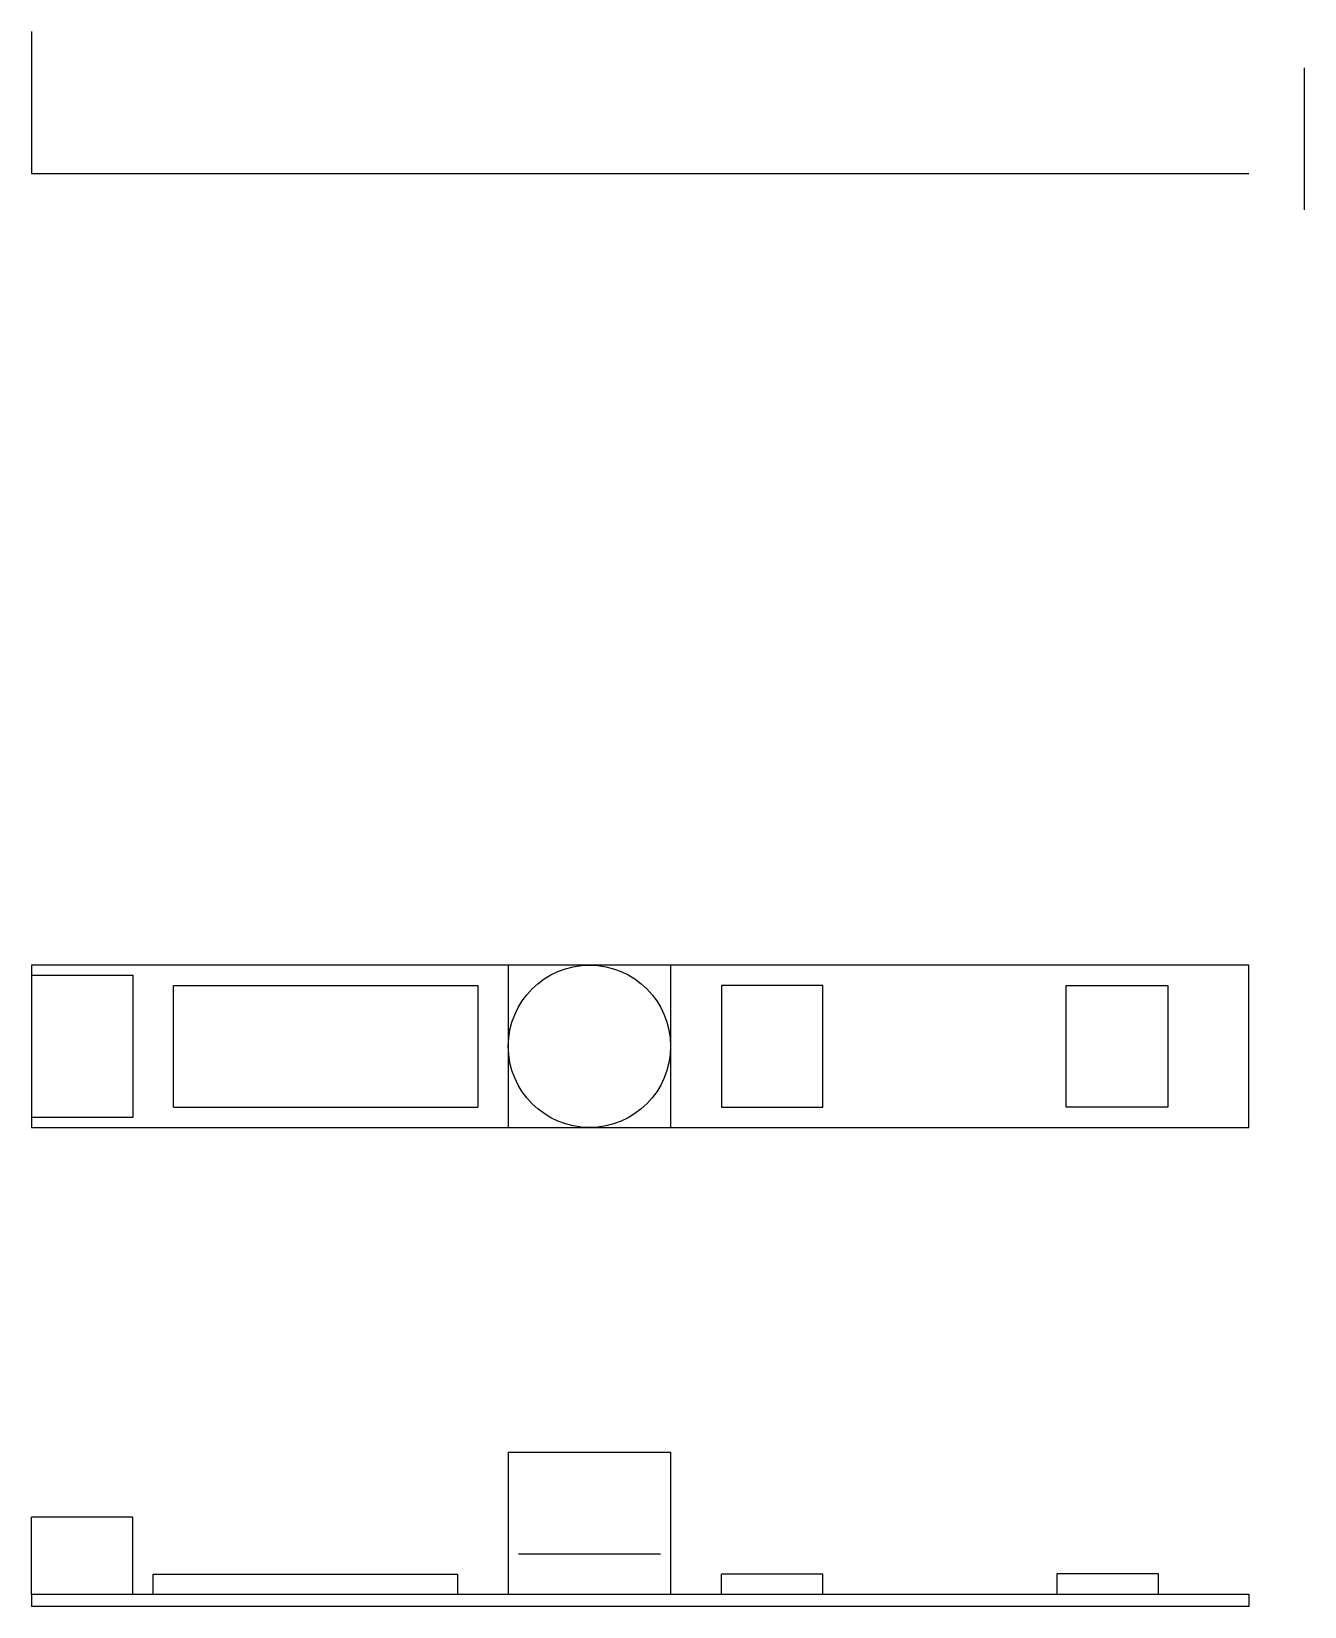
# Model space of a CAD drawing. Header units: millimetres. Extents: x 0 to 62.7, y -0.6 to 77.
import ezdxf

# ---------------------------------------------------------------- set-up
doc = ezdxf.new("R2010")
doc.units = ezdxf.units.MM
for name, color, linetype, lineweight, true_color in [('datasheet bitmaps', 7, 'Continuous', 25, 0x000000), ('side', 7, 'Continuous', 25, 0x000000), ('top', 7, 'Continuous', 25, 0x000000)]:
    doc.layers.add(name, color=color, linetype=linetype, lineweight=lineweight, true_color=true_color)

msp = doc.modelspace()

# ---------------------------------------------------------------- linework, layer by layer
at = {"layer": 'datasheet bitmaps'}
msp.add_line((0, 70), (60, 70), dxfattribs=at)
at = {"layer": 'side'}
for p, q in [((23.5, 31), (23.5, 23)), ((31.5, 31), (31.5, 23)), ((23.5, 7), (23.5, 0)), ((23.5, 7), (31.5, 7)), ((31.5, 7), (31.5, 0)), ((0, 0), (0, 3.8)), ((5, 3.8), (0, 3.8)), ((5, 0), (5, 3.8)), ((6, 3.8), (6, 3.8)), ((24, 2), (31, 2)), ((6, 0), (6, 1)), ((6, 1), (21, 1)), ((21, 1), (21, 0)), ((34, 0), (34, 1)), ((39, 1), (34, 1)), ((39, 0), (39, 1)), ((55.536, 1.011), (50.536, 1.011)), ((50.536, 1.011), (50.536, 0.011)), ((55.536, 0.011), (55.536, 1.011)), ((0, 0), (60, 0)), ((0, 0), (0, -0.6)), ((60, 0), (60, -0.6)), ((60, -0.6), (0, -0.6))]:
    msp.add_line(p, q, dxfattribs=at)
at = {"layer": 'top'}
for p, q in [((0, 77), (0, 70)), ((62.739, 68.213), (62.739, 75.213)), ((60, 31), (0, 31)), ((0, 31), (0, 23)), ((0, 30.5), (5, 30.5)), ((5, 30.5), (5, 23.5)), ((60, 23), (60, 31)), ((7, 24), (7, 30)), ((7, 30), (22, 30)), ((22, 30), (22, 24)), ((39, 30), (34, 30)), ((34, 30), (34, 24)), ((39, 24), (39, 30)), ((51, 24), (51, 30)), ((51, 30), (56, 30)), ((56, 30), (56, 24)), ((5, 23.5), (0, 23.5)), ((7, 24), (22, 24)), ((34, 24), (39, 24)), ((56, 24), (51, 24)), ((0, 23), (60, 23))]:
    msp.add_line(p, q, dxfattribs=at)
msp.add_circle((27.5, 27), 4, dxfattribs=at)

doc.saveas('drawing.dxf')
